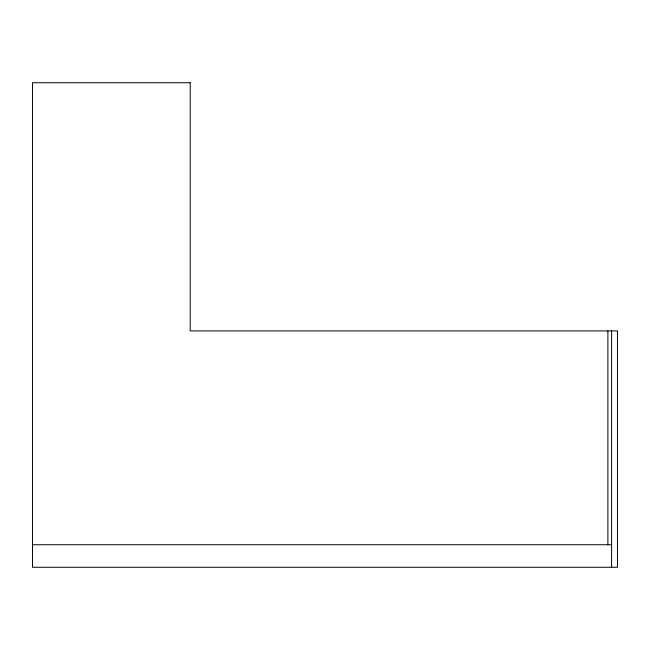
<?xml version="1.0" encoding="UTF-8"?>
<svg xmlns="http://www.w3.org/2000/svg" width="650" height="650" viewBox="0 0 650 650"><rect width="100%" height="100%" fill="white"/><g stroke="black" fill="none" stroke-linecap="round" stroke-linejoin="round"><path stroke-width="0.97" d="M32.5 544.741L611.593 544.741M611.593 330.907L611.593 567.271M607.896 330.907L607.896 544.741M190.198 82.729L32.5 82.729L32.5 567.271L617.5 567.271L617.5 330.907L190.198 330.907L190.198 82.729"/></g></svg>
